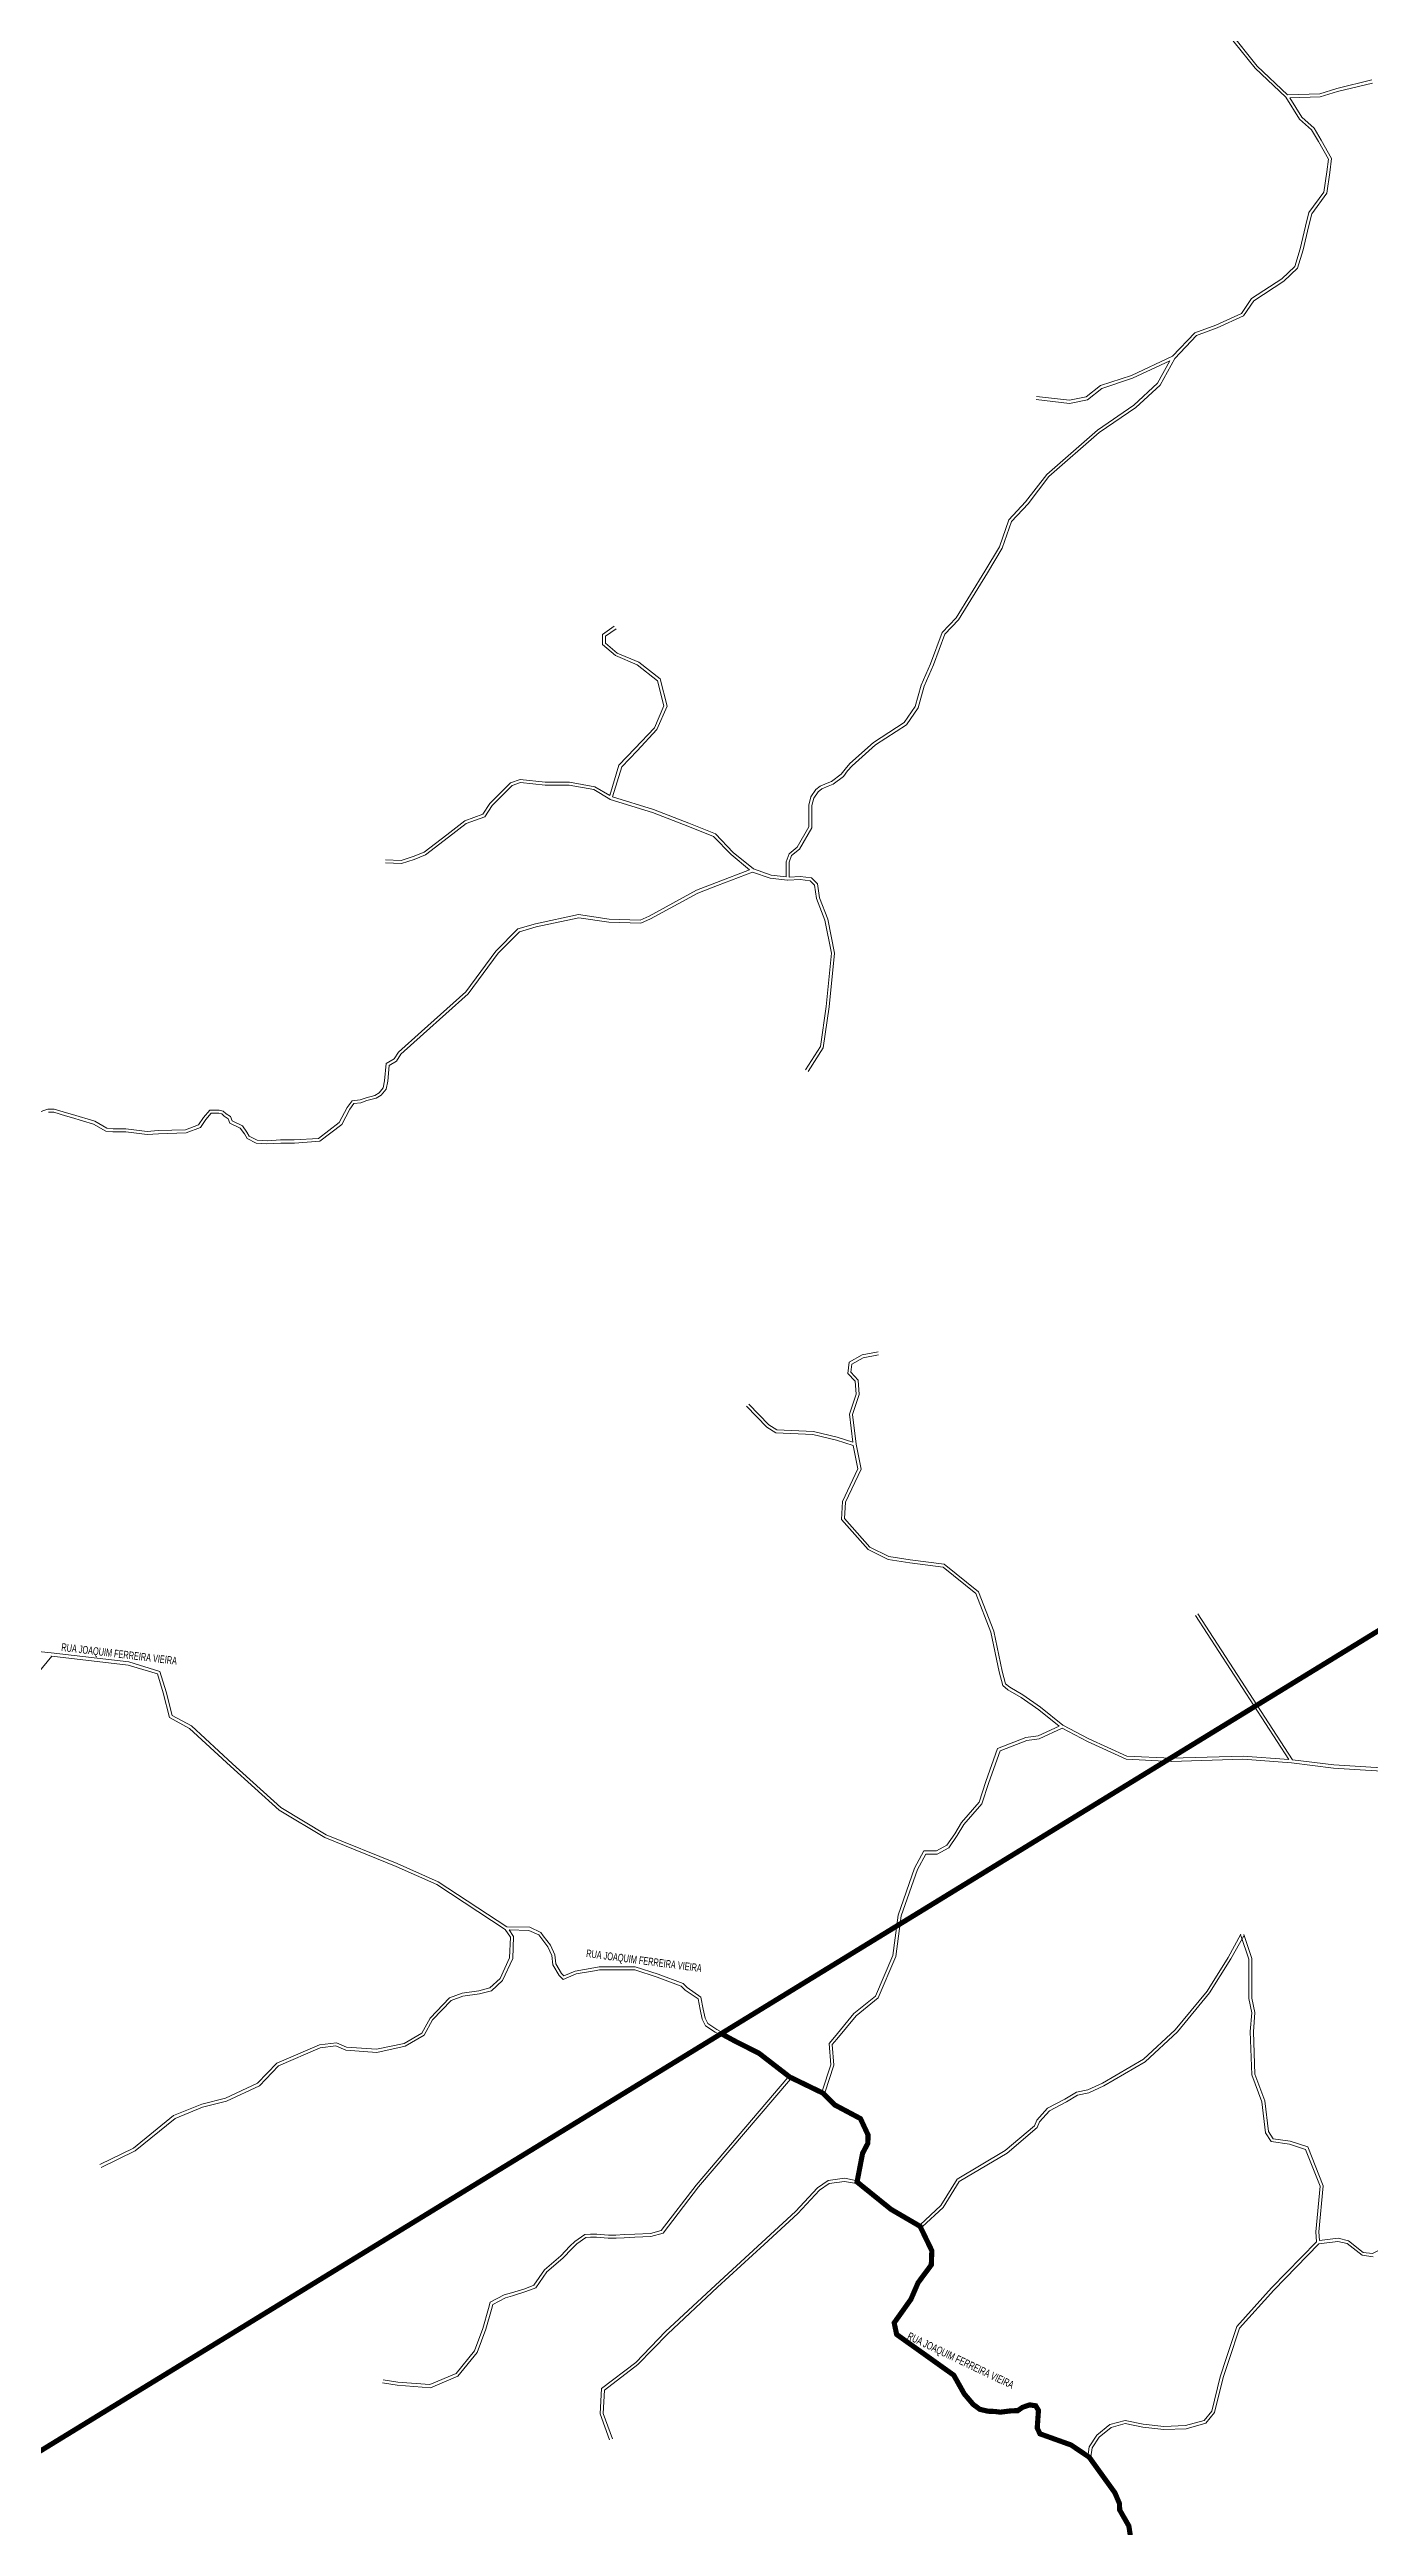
# Model space of a CAD drawing. Header units: millimetres. Extents: x 617885 to 663705, y 7172943 to 7234736.
# Drawn here: x 642994 to 645561, y 7188643 to 7193459 of the extents above; entities that cross this region are included whole.
import ezdxf

# ---------------------------------------------------------------- set-up
doc = ezdxf.new("R2010")
doc.units = ezdxf.units.MM
doc.layers.add('BAIRROS', color=12, linetype='Continuous')
doc.layers.add('TOP_VIAS 10.000', color=7, linetype='Continuous', lineweight=9)
doc.layers.add('VIAS', color=7, linetype='Continuous', lineweight=5)
doc.styles.add('LDUP', font='LDUP.SHX')

msp = doc.modelspace()

# ---------------------------------------------------------------- linework, layer by layer
at = {"layer": 'BAIRROS', "lineweight": 40, "ltscale": 0.3, "const_width": 10}
for points in [[(645097.7, 7188612.1), (645092.9, 7188643.5), (645075.1, 7188674.6), (645074.5, 7188687.4), (645065.7, 7188708.1), (645015.8, 7188777.2), (644980.5, 7188801), (644920, 7188822.7), (644914.7, 7188834.1), (644917.1, 7188868.3), (644911.7, 7188877.2), (644900.1, 7188879), (644886.1, 7188874.2), (644876.6, 7188867.7), (644864.7, 7188867.5), (644842.8, 7188864.8), (644832.1, 7188866.2), (644819.2, 7188866.6), (644803.2, 7188870.3), (644790.2, 7188879.8), (644772.8, 7188900.3), (644752.4, 7188936.7), (644641.3, 7189015.9), (644636.5, 7189038.5), (644669, 7189084.2), (644683, 7189116.6), (644708.7, 7189151.2), (644709.7, 7189178.9), (644686.8, 7189226.3), (644630.2, 7189259.3), (644564.3, 7189312.5), (644575, 7189368.1), (644585.3, 7189387.7), (644585.7, 7189403.8), (644570.9, 7189435.7), (644520.7, 7189462.4), (644498.4, 7189485), (644433.3, 7189516.6), (644373.5, 7189562.8), (644328.7, 7189585.4), (644300.1, 7189600.9), (646600.9, 7191011.5)], [(639675.9, 7186766.8), (644300.1, 7189600.9)], [(644300.1, 7189600.9), (644300.1, 7189600.9), (644328.7, 7189585.4), (644373.5, 7189562.8), (644433.3, 7189516.6), (644498.4, 7189485), (644520.7, 7189462.4), (644570.9, 7189435.7), (644585.7, 7189403.8), (644585.3, 7189387.7), (644575, 7189368.1), (644564.3, 7189312.5), (644630.2, 7189259.3), (644686.8, 7189226.3), (644709.7, 7189178.9), (644708.7, 7189151.2), (644683, 7189116.6), (644669, 7189084.2), (644636.5, 7189038.5), (644641.3, 7189015.9), (644752.4, 7188936.7), (644772.8, 7188900.3), (644790.2, 7188879.8), (644803.2, 7188870.3), (644819.2, 7188866.6), (644832.1, 7188866.2), (644842.8, 7188864.8), (644864.7, 7188867.5), (644876.6, 7188867.7), (644886.1, 7188874.2), (644900.1, 7188879), (644911.7, 7188877.2), (644917.1, 7188868.3), (644914.7, 7188834.1), (644920, 7188822.7), (644980.5, 7188801), (645015.8, 7188777.2), (645065.7, 7188708.1), (645074.5, 7188687.4), (645075.1, 7188674.6), (645092.9, 7188643.5), (645097.7, 7188612.1)]]:
    msp.add_lwpolyline(points, dxfattribs=at)
at = {"layer": 'VIAS', "color": 253}
for points in [[(645173.4, 7193564.4), (645185.2, 7193566.1), (645192.6, 7193566.1), (645208.1, 7193560.9), (645216.5, 7193559.3), (645234.3, 7193553.9), (645251.8, 7193534.7), (645260.2, 7193522.9), (645288.8, 7193494.4), (645342.7, 7193427), (645401.7, 7193371.3), (645464.2, 7193373.2), (645497.1, 7193383.3), (645565.6, 7193400)], [(645284.3, 7193490.3), (645338.3, 7193422.9), (645398.2, 7193366.3), (645424.5, 7193324.1), (645448.4, 7193302.8), (645461.8, 7193280.2), (645480.9, 7193246.2), (645478, 7193221.2), (645472, 7193182.1), (645442.9, 7193142.4), (645436.7, 7193115.8), (645426, 7193071.5), (645415.5, 7193037.1), (645390.2, 7193013.3), (645331.7, 7192974.9), (645311.9, 7192946), (645262.2, 7192923.4), (645221.1, 7192908.4), (645177.9, 7192862.7), (645097.9, 7192825.5), (645037.5, 7192805.7), (645009.6, 7192783.8), (644977.3, 7192777.2), (644913.2, 7192784.7)], [(645442.5, 7193114.4), (645448.5, 7193139.8), (645477.7, 7193179.8), (645483.9, 7193220.3), (645487.1, 7193247.4), (645467, 7193283.2), (645453.1, 7193306.6), (645429.2, 7193328), (645405.9, 7193365.4), (645465.2, 7193367.2), (645498.7, 7193377.5), (645566.4, 7193394)], [(644476.4, 7191945.8), (644476.4, 7191989.1), (644480.1, 7192003.7), (644488.7, 7192015.9), (644495.8, 7192021.8), (644508.3, 7192026.9), (644517.8, 7192030.9), (644537.9, 7192045.6), (644545.9, 7192056.3), (644554.8, 7192066.4), (644600.2, 7192107), (644660.2, 7192146.1), (644682.9, 7192179.4), (644694.6, 7192221.2), (644712.8, 7192262.6), (644734.9, 7192322.2), (644761.9, 7192350.5), (644817.9, 7192441.6), (644846.6, 7192489.8), (644864.7, 7192541.4), (644896.8, 7192576.1), (644937.5, 7192628.8), (645035.4, 7192714.3), (645106.2, 7192763), (645153.6, 7192806.7), (645182.1, 7192858.4), (645224.5, 7192903.3), (645264.5, 7192917.8), (645315.9, 7192941.2), (645336, 7192970.5), (645394, 7193008.6), (645420.8, 7193033.8), (645431.8, 7193069.9), (645442.5, 7193114.4)], [(644492.7, 7192027), (644506.1, 7192032.4), (644514.8, 7192036.1), (644533.6, 7192049.9), (644541.2, 7192060.1), (644550.5, 7192070.6), (644596.5, 7192111.7), (644655.9, 7192150.4), (644677.4, 7192182), (644689, 7192223.2), (644707.2, 7192264.8), (644729.7, 7192325.4), (644757.1, 7192354.2), (644812.8, 7192444.7), (644841.2, 7192492.4), (644859.4, 7192544.6), (644892.2, 7192579.9), (644933.1, 7192633), (645031.7, 7192719), (645102.4, 7192767.7), (645148.8, 7192810.4), (645172.6, 7192853.6), (645100.1, 7192819.9), (645040.4, 7192800.3), (645012.2, 7192778.2), (644977.6, 7192771.1), (644912.5, 7192778.8)], [(643647.4, 7191883.5), (643677.4, 7191882.3), (643700.9, 7191889.7), (643722.1, 7191898.4), (643766.2, 7191932.4), (643801.3, 7191959.4), (643836.4, 7191972), (643850, 7191993), (643890.1, 7192033), (643909.2, 7192039.8), (643958, 7192034.7), (644005.1, 7192034.7), (644054.2, 7192025.7), (644083.2, 7192008.3), (644101.3, 7192067.6), (644132.3, 7192099.8), (644170.1, 7192140), (644188.5, 7192183.1), (644176.3, 7192231.9), (644136.8, 7192262.8), (644094.8, 7192280.6), (644069.2, 7192302.1), (644069.2, 7192321.5), (644092.1, 7192337.7)], [(644095.6, 7192332.8), (644075.2, 7192318.4), (644075.2, 7192304.9), (644098, 7192285.7), (644139.9, 7192268), (644181.7, 7192235.3), (644194.9, 7192182.6), (644175.2, 7192136.7), (644136.7, 7192095.7), (644106.7, 7192064.4), (644088.7, 7192005.8), (644168.5, 7191981.2), (644237.3, 7191954.5), (644288.7, 7191933.9), (644323.4, 7191898), (644362.7, 7191865.7), (644397, 7191853.9), (644426.3, 7191850.2), (644426.3, 7191879.7), (644432, 7191895.2), (644447.8, 7191908.4), (644470.4, 7191947.4)], [(643647.2, 7191877.5), (643678.2, 7191876.2), (643703, 7191884.1), (643725.1, 7191893.1), (643769.9, 7191927.7), (643804.2, 7191954.1), (643840.3, 7191967), (643854.7, 7191989.2), (643893.4, 7192027.8), (643909.9, 7192033.7), (643957.7, 7192028.7), (644004.6, 7192028.7), (644052.1, 7192020), (644083.4, 7192001.2), (644084.1, 7192000.9), (644166.6, 7191975.5), (644235.1, 7191948.9), (644285.3, 7191928.8), (644319.3, 7191893.6), (644355.3, 7191864), (644290.7, 7191839.4), (644251.8, 7191824.5), (644160.2, 7191774.2), (644142.3, 7191766.5), (644082.4, 7191768.1), (644022.8, 7191777), (643938.7, 7191759.1), (643904.6, 7191749.1), (643862, 7191706.1), (643803.4, 7191627), (643717, 7191549.5), (643672.7, 7191509.6), (643664, 7191496.6), (643648.6, 7191487.4), (643645.5, 7191453.8), (643642.8, 7191440), (643634.8, 7191430.7), (643626.7, 7191425.3), (643609.4, 7191421), (643597.9, 7191416.7), (643582.3, 7191415.1), (643572.6, 7191402.1), (643557.4, 7191372.5), (643517.1, 7191341.9), (643469.9, 7191338.7), (643443.3, 7191338.7), (643416.8, 7191337), (643397.6, 7191338.6), (643382.3, 7191346.3), (643377.7, 7191353.9), (643368.9, 7191366.3), (643349.3, 7191376.1), (643346, 7191384.2), (643337.1, 7191389.6), (643331.8, 7191394.9)], [(644470.4, 7191947.4), (644470.4, 7191989.8), (644474.6, 7192006.3), (644484.2, 7192020), (644492.7, 7192027)], [(644469, 7191472), (644498.6, 7191518.2), (644510.2, 7191597.7), (644520.4, 7191702.3), (644507.5, 7191767.8), (644491, 7191809.6), (644487.1, 7191836.9), (644475.5, 7191848.5), (644453.9, 7191851.2), (644432.3, 7191849.9), (644432.3, 7191878.7), (644437, 7191891.7), (644452.4, 7191904.5), (644476.4, 7191945.8)], [(644464, 7191475.2), (644492.9, 7191520.4), (644504.2, 7191598.4), (644514.3, 7191702), (644501.8, 7191766.1), (644485.2, 7191808), (644481.5, 7191834.1), (644472.8, 7191842.8), (644453.7, 7191845.2), (644429.5, 7191843.8), (644428.9, 7191843.8), (644395.6, 7191848), (644361.2, 7191859.8), (644292.9, 7191833.7), (644254.4, 7191819), (644162.8, 7191768.8), (644143.5, 7191760.4), (644081.8, 7191762.1), (644023, 7191770.9), (643940.2, 7191753.2), (643907.8, 7191743.8), (643866.6, 7191702.2), (643807.8, 7191622.9), (643721, 7191545), (643677.2, 7191505.6), (643668.3, 7191492.2), (643654.3, 7191483.8), (643651.5, 7191452.9), (643648.4, 7191437.3), (643638.8, 7191426.1), (643629.2, 7191419.8), (643611.2, 7191415.3), (643599.3, 7191410.8), (643585.5, 7191409.4), (643577.7, 7191398.9), (643562.1, 7191368.6), (643519.3, 7191336.1), (643470.1, 7191332.7), (643443.4, 7191332.7), (643416.7, 7191331), (643396, 7191332.7), (643378, 7191341.7), (643372.7, 7191350.6), (643364.8, 7191361.6), (643344.5, 7191371.7), (643341.2, 7191380.1), (643333.4, 7191384.8), (643328.7, 7191389.5), (643323.2, 7191390.8), (643308.3, 7191390.8), (643297.7, 7191378.7), (643287.3, 7191363.1), (643259.3, 7191352.6), (643205.7, 7191350.9), (643183.8, 7191349.3), (643142.2, 7191354.3), (643117.2, 7191354.3), (643103.1, 7191356), (643079.6, 7191369.5), (643036.7, 7191382.6), (643025.1, 7191386)], [(643331.8, 7191394.9), (643324, 7191396.8), (643305.6, 7191396.8), (643293, 7191382.4), (643283.4, 7191368), (643258.2, 7191358.6), (643205.4, 7191356.9), (643184, 7191355.3), (643142.5, 7191360.3), (643117.6, 7191360.3), (643105, 7191361.8), (643082, 7191375), (643038.4, 7191388.4), (643026.7, 7191391.7), (643003, 7191398.5), (642990.5, 7191398.5), (642969.8, 7191391.6), (642961.1, 7191386.4), (642946.4, 7191376.6), (642924.6, 7191368.2), (642912.6, 7191357.9), (642893.1, 7191343.3), (642852.4, 7191328.7), (642802.9, 7191328.7)], [(643025.1, 7191386), (643002.2, 7191392.5), (642991.5, 7191392.5)], [(644353.6, 7190825), (644392.6, 7190785), (644408, 7190775.1), (644479.4, 7190771.6), (644525.9, 7190760.7), (644556.1, 7190751.3), (644549.3, 7190805.5), (644562.3, 7190844.4), (644560.9, 7190869.4), (644546.2, 7190884.8), (644548.8, 7190906.8), (644574.2, 7190920.7), (644605.1, 7190926.8)], [(644606.3, 7190921), (644576.2, 7190915), (644554.4, 7190903), (644552.5, 7190886.9), (644566.7, 7190871.9), (644568.3, 7190843.6), (644555.4, 7190804.9), (644562.6, 7190747.5), (644572.1, 7190698.4), (644542, 7190634.4), (644540, 7190602.5), (644589.4, 7190547.1), (644626.3, 7190528.6), (644667.9, 7190522.4), (644734, 7190513.9), (644800.6, 7190460.3), (644830.4, 7190383.5), (644846.7, 7190305.6), (644853, 7190281.1), (644861.1, 7190274.5), (644886.5, 7190259.7), (644921.3, 7190235.7), (644964.6, 7190200.7), (645015, 7190174.3), (645088.9, 7190140.5), (645175.4, 7190136.3), (645314.9, 7190140.6), (645403.8, 7190134.1), (645222.2, 7190414.1)], [(644268.8, 7189631.3), (644274.2, 7189620.4), (644291.4, 7189609), (644335, 7189585.3), (644375, 7189565.3), (644435.6, 7189518.7), (644496.7, 7189488.9), (644513.2, 7189540.4), (644509.8, 7189581.8), (644520.4, 7189594.1), (644558.1, 7189640), (644600.3, 7189674), (644634.1, 7189752.8), (644644.3, 7189831.5), (644676.2, 7189922.8), (644694.4, 7189956.2), (644718.5, 7189956.2), (644738.8, 7189967.1), (644754.2, 7189989.4), (644767.2, 7190011.2), (644801.9, 7190051.1), (644814.6, 7190091), (644837.7, 7190155.3), (644892.7, 7190176.9), (644916.8, 7190180.1), (644957.3, 7190198.9), (644917.7, 7190230.9), (644883.3, 7190254.6), (644857.7, 7190269.5), (644847.7, 7190277.7), (644840.8, 7190304.2), (644824.7, 7190381.8), (644795.6, 7190456.6), (644731.6, 7190508.1), (644667.1, 7190516.5), (644624.5, 7190522.8), (644585.7, 7190542.2), (644533.9, 7190600.4), (644536.1, 7190635.9), (644565.8, 7190699.2), (644557, 7190744.7), (644524.3, 7190754.9), (644478.6, 7190765.7), (644406.1, 7190769.2), (644388.8, 7190780.3), (644349.3, 7190820.8)], [(645227.2, 7190417.4), (645411.3, 7190133.5), (645491.3, 7190123.4), (645625.6, 7190114.9)], [(643091.6, 7189346.3), (643156.9, 7189378.1), (643235.1, 7189441.4), (643289.7, 7189464), (643336.1, 7189475.1), (643398.6, 7189504.5), (643435.9, 7189543.6), (643518.7, 7189579.3), (643551.6, 7189583.2), (643571.4, 7189574.8), (643629.6, 7189570.4), (643683.5, 7189582), (643717.8, 7189602.1), (643733.9, 7189631.2), (643771.6, 7189670.4), (643796.2, 7189679.7), (643828.9, 7189684.1), (643850.2, 7189689.8), (643869.9, 7189708.1), (643888.6, 7189748.4), (643890.1, 7189788.2), (643880, 7189803.7), (643747, 7189891), (643667.7, 7189926.2), (643529, 7189982.2), (643440.2, 7190035.5), (643345.6, 7190121.1), (643266.3, 7190194.5), (643227.2, 7190215.6), (643215.1, 7190263.9), (643203.8, 7190300.6), (643146.6, 7190317.7), (642998.2, 7190335.1), (642916.5, 7190236)], [(642952.8, 7190346.2), (642997.3, 7190341.3), (642997.3, 7190341.3), (643147.8, 7190323.6), (643208.6, 7190305.4), (643220.9, 7190265.5), (643232.3, 7190219.6), (643269.8, 7190199.4), (643349.7, 7190125.6), (643443.8, 7190040.4), (643531.7, 7189987.6), (643670.1, 7189931.8), (643749.9, 7189896.3), (643883.1, 7189808.9), (643927.6, 7189807.7), (643949.5, 7189797.8), (643953.9, 7189791.2), (643968, 7189773.1), (643976.3, 7189754.4), (643978.3, 7189736.7), (643989.7, 7189717.7), (643994, 7189713.4), (644016.3, 7189722.7), (644052.4, 7189728.7), (644062.6, 7189730.8)], [(642996.6, 7190335.3), (642996.6, 7190335.3)], [(645626.2, 7190108.8), (645490.7, 7190117.4), (645409.3, 7190127.7), (645314.8, 7190134.6), (645175.4, 7190130.3), (645087.4, 7190134.6), (645012.3, 7190168.9), (644962.9, 7190194.9), (644918.5, 7190174.3), (644894.2, 7190171.1), (644842.5, 7190150.7), (644820.3, 7190089), (644807.2, 7190048.1), (644772.1, 7190007.6), (644759.2, 7189986.2), (644742.9, 7189962.4), (644720, 7189950.2), (644698, 7189950.2), (644681.7, 7189920.3), (644650.1, 7189830.2), (644639.9, 7189751.2), (644605.2, 7189670.3), (644562.4, 7189635.7), (644525, 7189590.3), (644516, 7189579.8), (644519.2, 7189539.7), (644501.9, 7189485.5), (644522, 7189465.4), (644573.6, 7189437.7), (644589, 7189404.3), (644588.3, 7189387.6), (644578, 7189367), (644567.6, 7189313.3), (644633.6, 7189260.6), (644686.8, 7189229.4), (644727.1, 7189266.6), (644758.9, 7189317.9), (644852.6, 7189373.6), (644909.6, 7189421.8), (644913.9, 7189432.7), (644934.6, 7189455.7), (644968.3, 7189473.6), (644990.9, 7189487.2), (645013.3, 7189491.6), (645041.7, 7189504.8), (645121.3, 7189551.1), (645183.1, 7189608.5), (645245, 7189683.6), (645286.3, 7189749.1), (645310.9, 7189794.1)], [(643094.3, 7189340.9), (643160.1, 7189373), (643238.2, 7189436.2), (643291.5, 7189458.2), (643338.1, 7189469.4), (643402.2, 7189499.5), (643439.4, 7189538.5), (643520.3, 7189573.5), (643550.7, 7189577), (643570, 7189568.9), (643630.1, 7189564.4), (643685.7, 7189576.4), (643722.3, 7189597.7), (643738.8, 7189627.7), (643775, 7189665.3), (643797.7, 7189673.8), (643830.1, 7189678.2), (643853.2, 7189684.4), (643874.9, 7189704.5), (643894.6, 7189746.9), (643896.1, 7189789.9), (643887.8, 7189802.7), (643926.2, 7189801.7), (643945.5, 7189793), (643949, 7189787.7), (643962.8, 7189770), (643970.4, 7189752.8), (643972.4, 7189734.7), (643984.9, 7189714), (643992.6, 7189706.3), (644018, 7189716.9), (644053.5, 7189722.8), (644063.2, 7189724.8)], [(645316.2, 7189791.2), (645291.5, 7189746.1), (645249.9, 7189680.1), (645187.5, 7189604.3), (645124.9, 7189546.3), (645044.5, 7189499.4), (645015.2, 7189485.9), (644993.1, 7189481.5), (644971.3, 7189468.4), (644938.4, 7189450.9), (644919.1, 7189429.5), (644914.6, 7189418.2), (644856.1, 7189368.7), (644763.2, 7189313.5), (644731.8, 7189262.8), (644690.9, 7189225), (644713.2, 7189178.8), (644711.5, 7189149.3), (644684.9, 7189114.4), (644671.8, 7189083.3), (644639.6, 7189038.3), (644644, 7189017.8), (644664.4, 7189003.7), (644698.9, 7188978.7), (644755.3, 7188938.7), (644770.2, 7188910.3), (644775.9, 7188901.1), (644786.1, 7188890.2), (644792.4, 7188881.7), (644796.5, 7188879), (644804.1, 7188873.5), (644815.8, 7188870.7), (644822.2, 7188870), (644833.2, 7188869.3), (644841.8, 7188867.9), (644865, 7188870.8)], [(644880.5, 7188874.8), (644885.4, 7188876.5), (644890.9, 7188878.5), (644894.3, 7188881), (644911.6, 7188881), (644915.2, 7188878.6), (644919.5, 7188869.9), (644919.5, 7188858.1), (644917.4, 7188834.5), (644921, 7188826.1), (644939.6, 7188818.5), (644981.7, 7188803.8), (645013.6, 7188782.2), (645015.8, 7188797.5), (645030.4, 7188820.1), (645055.6, 7188840.7), (645085.5, 7188848.9), (645120.9, 7188841.5), (645160.9, 7188837.2), (645203.3, 7188838.7), (645239.4, 7188848.8), (645254.1, 7188867), (645270.4, 7188933.7), (645282.4, 7188969), (645302.8, 7189031.2), (645370.2, 7189106.3), (645458, 7189196.3), (645456.3, 7189215.3), (645464.8, 7189304.1), (645436.4, 7189375.9), (645405.4, 7189385.7), (645369.9, 7189391), (645358.5, 7189408.2), (645351.5, 7189468.6), (645332.1, 7189521.1), (645329, 7189604.9), (645332.1, 7189641.6), (645325.9, 7189669.2), (645325.9, 7189746), (645310.7, 7189791.7)], [(645316.4, 7189793.6), (645331.9, 7189747)], [(645331.9, 7189747), (645331.9, 7189669.8), (645338.1, 7189642), (645335, 7189604.7), (645338.1, 7189522.3), (645357.4, 7189470), (645364.3, 7189410.3), (645373.4, 7189396.6), (645406.7, 7189391.6), (645440.9, 7189380.8), (645470.9, 7189305), (645462.3, 7189215.3), (645463.8, 7189198.5), (645499.9, 7189203), (645519.8, 7189198.1), (645548.8, 7189175.6), (645566.8, 7189173.1), (645616.2, 7189197.7)], [(644175.4, 7189711), (644222.5, 7189693.4), (644230.2, 7189685.7), (644255.2, 7189668.3), (644259, 7189647.6), (644263.1, 7189629.3), (644269.6, 7189616.3), (644288.2, 7189603.9), (644332.2, 7189579.9), (644371.8, 7189560.2), (644429.7, 7189515.6), (644251.3, 7189306.4), (644183.4, 7189218.2), (644162.3, 7189212.1), (644132, 7189211.1), (644111.1, 7189210.1), (644095.3, 7189209.1), (644080.7, 7189209.1), (644057.9, 7189211.1), (644045.7, 7189211.1), (644034.9, 7189210), (644015.2, 7189196.5), (644006, 7189187.4), (643988.3, 7189168.7), (643956.4, 7189141.8), (643935.8, 7189111.5), (643918, 7189104.9), (643892.3, 7189097.1), (643878.2, 7189093), (643851, 7189078.4), (643847.7, 7189066.3), (643836.8, 7189027.8), (643820.2, 7188983.8), (643784.4, 7188940), (643733.5, 7188918.4), (643670.9, 7188923.1), (643642.5, 7188927.8)], [(644062.6, 7189730.8), (644133, 7189730.8), (644177.3, 7189716.7), (644225.8, 7189698.5), (644234, 7189690.3), (644260.7, 7189671.9), (644264.9, 7189648.8), (644268.8, 7189631.3)], [(644063.2, 7189724.8), (644132.1, 7189724.8), (644175.4, 7189711)], [(644289, 7189112.1), (644444.6, 7189255.2), (644487.5, 7189300.8), (644508.1, 7189315.5), (644539.9, 7189319.7), (644562, 7189315.6), (644572.2, 7189368.9), (644582.3, 7189389.1), (644582.9, 7189403.1), (644569, 7189433.4), (644518.4, 7189460.5), (644496.7, 7189482.2), (644434.8, 7189512.4), (644255.9, 7189302.7), (644186.9, 7189213), (644163.3, 7189206.1), (644132.2, 7189205.1)], [(644083, 7188810.9), (644064.4, 7188861.5), (644067.1, 7188910.9), (644133.9, 7188961.7), (644192, 7189021.4), (644289, 7189112.1), (644444.6, 7189255.2)], [(644132.2, 7189205.1), (644111.4, 7189204.1), (644095.5, 7189203.1), (644080.4, 7189203.1), (644057.6, 7189205.1), (644046, 7189205.1), (644037, 7189204.2), (644019, 7189191.9), (644010.3, 7189183.2), (643992.4, 7189164.3), (643960.9, 7189137.7), (643939.7, 7189106.6), (643919.9, 7189099.3), (643894, 7189091.3), (643880.4, 7189087.4), (643856.1, 7189074.3), (643853.4, 7189064.6), (643842.5, 7189025.9), (643825.4, 7188980.7), (643788.1, 7188935.1), (643734.5, 7188912.3), (643670.2, 7188917.1), (643641.5, 7188921.9)], [(645567.8, 7189166.9), (645546.4, 7189169.9), (645517.2, 7189192.5), (645499.5, 7189196.9), (645462.5, 7189192.3), (645374.6, 7189102.2), (645308.1, 7189028.2), (645288.1, 7188967.1), (645276.2, 7188932), (645259.6, 7188864.3), (645242.9, 7188843.6), (645204.2, 7188832.7), (645160.7, 7188831.2), (645120, 7188835.6), (645085.7, 7188842.8), (645058.4, 7188835.2), (645035, 7188816.1), (645021.5, 7188795.4), (645019.1, 7188777.8), (645067.7, 7188710.7), (645077.5, 7188688.7), (645077.5, 7188677.2), (645096.1, 7188644.6), (645100.9, 7188611.1)], [(644841.8, 7188867.9), (644865, 7188870.8), (644875.8, 7188870.8), (644880.5, 7188874.8)]]:
    msp.add_lwpolyline(points, dxfattribs=at)
at = {"layer": 'VIAS', "color": 253, "ltscale": 0.3}
for points in [[(645094.9, 7188610.7), (645090.3, 7188642.6), (645071.5, 7188675.6), (645071.5, 7188687.5), (645062.5, 7188707.7), (645013.8, 7188774.8), (644979, 7188798.4), (644937.5, 7188812.9), (644916.5, 7188821.5), (644911.3, 7188833.6), (644913.5, 7188858.4), (644913.5, 7188868.5), (644910.5, 7188874.5), (644909.7, 7188875), (644896.3, 7188875), (644893.8, 7188873.2), (644887.5, 7188870.8), (644883.6, 7188869.5), (644878, 7188864.8), (644865.4, 7188864.8), (644859.7, 7188864.1), (644841.6, 7188861.8), (644832.6, 7188863.3), (644821.6, 7188864), (644814.8, 7188864.8), (644801.5, 7188867.9), (644793, 7188874.1), (644788.3, 7188877.3), (644781.4, 7188886.4), (644771.1, 7188897.5), (644765, 7188907.3), (644750.6, 7188934.6), (644695.4, 7188973.8), (644660.9, 7188998.8), (644638.6, 7189014.2), (644633.2, 7189039.6), (644666.6, 7189086.3), (644679.7, 7189117.5), (644705.6, 7189151.4), (644707.1, 7189177.6), (644684.9, 7189223.6), (644630.2, 7189255.6), (644563.1, 7189309.3), (644539.8, 7189313.6), (644510.3, 7189309.7), (644491.4, 7189296.3), (644448.8, 7189250.9), (644383.8, 7189191.1), (644293, 7189107.7), (644196.2, 7189017.1), (644137.9, 7188957.2), (644072.9, 7188907.8), (644070.4, 7188862.4), (644088.7, 7188813)], [(645567.8, 7189166.9), (645546.4, 7189169.9), (645517.2, 7189192.5), (645499.5, 7189196.9), (645462.5, 7189192.3), (645374.6, 7189102.2), (645308.1, 7189028.2), (645288.1, 7188967.1), (645276.2, 7188932), (645259.6, 7188864.3), (645242.9, 7188843.6), (645204.2, 7188832.7), (645160.7, 7188831.2), (645120, 7188835.6), (645085.7, 7188842.8), (645058.4, 7188835.2), (645035, 7188816.1), (645021.5, 7188795.4), (645019.1, 7188777.8), (645067.7, 7188710.7), (645077.5, 7188688.7), (645077.5, 7188677.2), (645096.1, 7188644.6), (645100.9, 7188611.1)]]:
    msp.add_lwpolyline(points, dxfattribs=at)

# ---------------------------------------------------------------- texts
at = {"layer": 'TOP_VIAS 10.000', "color": 251, "style": 'LDUP', "width": 0.69}
for rotation, p in [(353.0961, (643016.1, 7190345.4)), (352.546, (644036.8, 7189749.9)), (334.4709, (644660.5, 7189007.4))]:
    msp.add_text('RUA JOAQUIM FERREIRA VIEIRA ', height=15, rotation=rotation, dxfattribs=at).set_placement(p)

doc.saveas('drawing.dxf')
